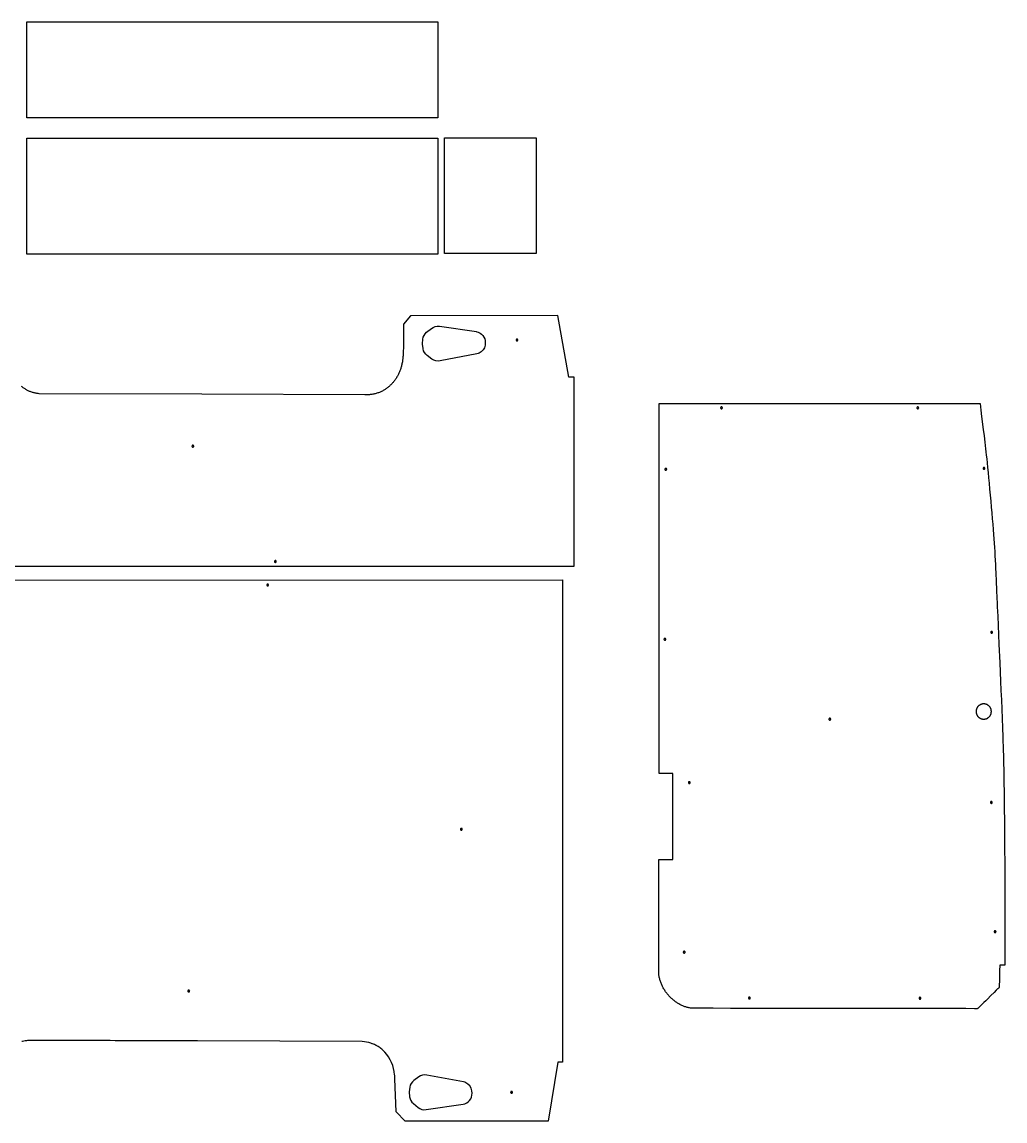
# Model space of a CAD drawing. Extents: x 0 to 7069, y -8139 to 8.
# Drawn here: x 2291 to 4448, y -5107 to -2696 of the extents above; entities that cross this region are included whole.
import ezdxf

# ---------------------------------------------------------------- set-up
doc = ezdxf.new("R2010")
doc.units = 0
doc.layers.add('DEFAULT_LAYER', color=1, linetype='CONTINUOUS')

msp = doc.modelspace()

# ---------------------------------------------------------------- linework, layer by layer
at = {"layer": 'DEFAULT_LAYER'}
for points in [[(2301.8, -2905.6), (2301.8, -2695.6), (3203.8, -2695.6), (3203.8, -2905.6)], [(3203.8, -2950.6), (3203.8, -3204.6), (2301.8, -3204.6), (2301.8, -2950.6)], [(3218.5, -2949.5), (3419.5, -2949.5), (3419.5, -3203.5), (3218.5, -3203.5)], [(3375.3, -3393.2), (3375.3, -3393.4), (3375.3, -3393.6), (3375.4, -3393.8), (3375.5, -3394), (3375.5, -3394.1), (3375.6, -3394.3), (3375.8, -3394.5), (3375.9, -3394.6), (3376, -3394.7), (3376.2, -3394.8), (3376.3, -3394.9), (3376.5, -3395), (3376.7, -3395.1), (3376.9, -3395.1), (3377.1, -3395.2), (3377.3, -3395.2), (3377.5, -3395.2), (3377.7, -3395.1), (3377.9, -3395.1), (3378.1, -3395), (3378.3, -3394.9), (3378.4, -3394.8), (3378.6, -3394.7), (3378.7, -3394.6), (3378.8, -3394.5), (3379, -3394.3), (3379.1, -3394.1), (3379.1, -3394), (3379.2, -3393.8), (3379.3, -3393.6), (3379.3, -3393.4), (3379.3, -3393.2), (3379.3, -3393), (3379.3, -3392.8), (3379.2, -3392.6), (3379.1, -3392.4), (3379.1, -3392.2), (3379, -3392.1), (3378.8, -3391.9), (3378.7, -3391.8), (3378.6, -3391.6), (3378.4, -3391.5), (3378.3, -3391.4), (3378.1, -3391.3), (3377.9, -3391.3), (3377.7, -3391.2), (3377.5, -3391.2), (3377.3, -3391.2), (3377.1, -3391.2), (3376.9, -3391.2), (3376.7, -3391.3), (3376.5, -3391.3), (3376.3, -3391.4), (3376.2, -3391.5), (3376, -3391.6), (3375.9, -3391.8), (3375.8, -3391.9), (3375.6, -3392.1), (3375.5, -3392.2), (3375.5, -3392.4), (3375.4, -3392.6), (3375.3, -3392.8), (3375.3, -3393)], [(3769.4, -4859.2), (3767.8, -4859.3), (3766.1, -4859.3), (3764.4, -4859.3), (3762.7, -4859.3), (3761, -4859.2), (3759.3, -4859), (3757.6, -4858.8), (3755.9, -4858.5), (3754.2, -4858.2), (3752.5, -4857.8), (3750.8, -4857.4), (3749.1, -4857), (3747.4, -4856.5), (3745.7, -4855.9), (3744.1, -4855.3), (3742.4, -4854.7), (3740.7, -4854), (3739.1, -4853.3), (3737.4, -4852.5), (3735.8, -4851.7), (3734.2, -4850.8), (3732.6, -4849.9), (3731, -4849), (3729.4, -4848), (3727.8, -4847), (3726.3, -4846), (3724.8, -4844.9), (3723.2, -4843.7), (3721.8, -4842.6), (3720.3, -4841.4), (3718.8, -4840.2), (3717.4, -4838.9), (3716, -4837.6), (3714.6, -4836.3), (3713.2, -4834.9), (3711.9, -4833.6), (3710.6, -4832.1), (3709.3, -4830.7), (3708.1, -4829.2), (3706.8, -4827.7), (3705.6, -4826.2), (3704.5, -4824.6), (3703.3, -4823.1), (3702.2, -4821.5), (3701.2, -4819.8), (3700.1, -4818.2), (3699.2, -4816.5), (3698.2, -4814.8), (3697.3, -4813.1), (3696.4, -4811.3), (3695.5, -4809.6), (3694.7, -4807.8), (3694, -4806), (3693.2, -4804.2), (3692.6, -4802.4), (3691.9, -4800.5), (3691.3, -4798.6), (3690.8, -4796.8), (3690.3, -4794.9), (3689.8, -4793), (3689.4, -4791), (3689, -4789.1), (3688.7, -4787.1), (3688.5, -4785.2), (3688.1, -4533), (3719.2, -4533), (3719.2, -4344.6), (3688.8, -4344.6), (3688.8, -3532.7), (4393.1, -3532.7), (4394.8, -3546.9), (4396.5, -3561), (4400.1, -3589.3), (4401.8, -3603.5), (4403.5, -3617.6), (4404.3, -3624.7), (4405.1, -3631.8), (4405.9, -3638.9), (4406.6, -3646), (4407.5, -3653.7), (4408.4, -3662.7), (4409.4, -3672.7), (4410.5, -3683.7), (4411.6, -3695.3), (4412.8, -3707.6), (4414, -3720.4), (4415.2, -3733.4), (4416.4, -3746.5), (4417.6, -3759.7), (4418.8, -3772.7), (4419.9, -3785.3), (4420.9, -3797.5), (4421.9, -3809.1), (4422.7, -3819.8), (4423.4, -3829.6), (4424.1, -3838.9), (4424.7, -3848.3), (4425.2, -3857.6), (4425.7, -3866.9), (4426.2, -3876.2), (4426.7, -3885.5), (4427.1, -3894.8), (4427.5, -3904.1), (4428.3, -3922.8), (4429.1, -3941.4), (4429.9, -3960), (4430.4, -3969.3), (4430.8, -3978.7), (4431.7, -3999), (4432.6, -4019.4), (4433.4, -4039.8), (4434.4, -4060.3), (4436.2, -4101.2), (4438.1, -4142), (4438.9, -4162.4), (4439.8, -4182.8), (4440.6, -4203.2), (4441.4, -4223.5), (4442.2, -4243.8), (4442.9, -4264), (4443.2, -4274.1), (4443.5, -4284.1), (4443.8, -4294.2), (4444.1, -4304.2), (4444.3, -4314.3), (4444.5, -4324.3), (4444.8, -4334.3), (4445, -4344.3), (4445.3, -4364.4), (4445.6, -4384.5), (4445.9, -4404.5), (4446.1, -4424.6), (4446.3, -4444.7), (4446.5, -4464.7), (4446.8, -4504.9), (4447, -4545), (4447.2, -4565.1), (4447.3, -4585.1), (4447.5, -4605.2), (4447.7, -4625.3), (4447.7, -4764.6), (4436.2, -4764.6), (4435.9, -4777.2), (4435.6, -4790.9), (4435.3, -4802.3), (4435.2, -4806), (4435.2, -4807.9), (4435.1, -4808.7), (4435.1, -4809.6), (4435, -4810.5), (4435, -4811.4), (4434.9, -4812.2), (4434.8, -4812.6), (4434.8, -4813), (4434.7, -4813.3), (4434.6, -4813.7), (4434.5, -4814), (4434.3, -4814.3), (4434.2, -4814.6), (4434, -4814.8), (4433.8, -4815.1), (4433.6, -4815.3), (4433.4, -4815.5), (4433.1, -4815.7), (4432.6, -4816.1), (4431.6, -4816.8), (4431.1, -4817.2), (4430.6, -4817.6), (4428.4, -4819.8), (4423.6, -4824.7), (4416.8, -4831.5), (4409.2, -4839.2), (4405.3, -4843.1), (4401.5, -4846.9), (4397.9, -4850.4), (4394.6, -4853.6), (4391.8, -4856.3), (4390.6, -4857.4), (4389.6, -4858.3), (4388.7, -4859.1), (4388, -4859.7), (4387.5, -4860.1), (4387.3, -4860.2), (4387.1, -4860.2), (4386.8, -4860.2), (4386.2, -4860.2), (4384.5, -4860.2), (4382.6, -4860.2), (4380.8, -4860.2), (4361.7, -4860.1), (4342.6, -4860), (4304.4, -4859.8), (4266.2, -4859.7), (4227.9, -4859.7), (4189.7, -4859.6), (4151.5, -4859.6), (4075.1, -4859.7), (3998.7, -4859.7), (3960.5, -4859.7), (3922.3, -4859.7), (3884.1, -4859.6), (3845.9, -4859.5), (3807.7, -4859.4)], [(3825.9, -3540.1), (3825.7, -3540.1), (3825.5, -3540.1), (3825.3, -3540.2), (3825.1, -3540.2), (3824.9, -3540.3), (3824.7, -3540.4), (3824.6, -3540.5), (3824.4, -3540.7), (3824.3, -3540.8), (3824.2, -3541), (3824.1, -3541.1), (3824, -3541.3), (3823.9, -3541.5), (3823.9, -3541.7), (3823.9, -3541.9), (3823.9, -3542.1), (3823.9, -3542.3), (3823.9, -3542.5), (3823.9, -3542.7), (3824, -3542.9), (3824.1, -3543), (3824.2, -3543.2), (3824.3, -3543.3), (3824.4, -3543.5), (3824.6, -3543.6), (3824.7, -3543.7), (3824.9, -3543.8), (3825.1, -3543.9), (3825.3, -3544), (3825.5, -3544), (3825.7, -3544.1), (3825.9, -3544.1), (3826.1, -3544.1), (3826.3, -3544), (3826.5, -3544), (3826.6, -3543.9), (3826.8, -3543.8), (3827, -3543.7), (3827.1, -3543.6), (3827.3, -3543.5), (3827.4, -3543.3), (3827.5, -3543.2), (3827.6, -3543), (3827.7, -3542.9), (3827.8, -3542.7), (3827.8, -3542.5), (3827.8, -3542.3), (3827.9, -3542.1), (3827.8, -3541.9), (3827.8, -3541.7), (3827.8, -3541.5), (3827.7, -3541.3), (3827.6, -3541.1), (3827.5, -3541), (3827.4, -3540.8), (3827.3, -3540.7), (3827.1, -3540.5), (3827, -3540.4), (3826.8, -3540.3), (3826.6, -3540.2), (3826.5, -3540.2), (3826.3, -3540.1), (3826.1, -3540.1)], [(4256.4, -3540.1), (4256.2, -3540.1), (4256, -3540.1), (4255.8, -3540.2), (4255.6, -3540.2), (4255.4, -3540.3), (4255.3, -3540.4), (4255.1, -3540.5), (4255, -3540.7), (4254.8, -3540.8), (4254.7, -3541), (4254.6, -3541.1), (4254.5, -3541.3), (4254.5, -3541.5), (4254.4, -3541.7), (4254.4, -3541.9), (4254.4, -3542.1), (4254.4, -3542.3), (4254.4, -3542.5), (4254.5, -3542.7), (4254.5, -3542.9), (4254.6, -3543), (4254.7, -3543.2), (4254.8, -3543.3), (4255, -3543.5), (4255.1, -3543.6), (4255.3, -3543.7), (4255.4, -3543.8), (4255.6, -3543.9), (4255.8, -3544), (4256, -3544), (4256.2, -3544.1), (4256.4, -3544.1), (4256.6, -3544.1), (4256.8, -3544), (4257, -3544), (4257.2, -3543.9), (4257.3, -3543.8), (4257.5, -3543.7), (4257.6, -3543.6), (4257.8, -3543.5), (4257.9, -3543.3), (4258, -3543.2), (4258.1, -3543), (4258.2, -3542.9), (4258.3, -3542.7), (4258.3, -3542.5), (4258.4, -3542.3), (4258.4, -3542.1), (4258.4, -3541.9), (4258.3, -3541.7), (4258.3, -3541.5), (4258.2, -3541.3), (4258.1, -3541.1), (4258, -3541), (4257.9, -3540.8), (4257.8, -3540.7), (4257.6, -3540.5), (4257.5, -3540.4), (4257.3, -3540.3), (4257.2, -3540.2), (4257, -3540.2), (4256.8, -3540.1), (4256.6, -3540.1)], [(2664.3, -3626.2), (2664.3, -3626.4), (2664.3, -3626.6), (2664.4, -3626.8), (2664.5, -3627), (2664.5, -3627.1), (2664.6, -3627.3), (2664.8, -3627.5), (2664.9, -3627.6), (2665, -3627.7), (2665.2, -3627.8), (2665.3, -3627.9), (2665.5, -3628), (2665.7, -3628.1), (2665.9, -3628.1), (2666.1, -3628.2), (2666.3, -3628.2), (2666.5, -3628.2), (2666.7, -3628.1), (2666.9, -3628.1), (2667.1, -3628), (2667.3, -3627.9), (2667.4, -3627.8), (2667.6, -3627.7), (2667.7, -3627.6), (2667.8, -3627.5), (2668, -3627.3), (2668.1, -3627.1), (2668.1, -3627), (2668.2, -3626.8), (2668.3, -3626.6), (2668.3, -3626.4), (2668.3, -3626.2), (2668.3, -3626), (2668.3, -3625.8), (2668.2, -3625.6), (2668.1, -3625.4), (2668.1, -3625.2), (2668, -3625.1), (2667.8, -3624.9), (2667.7, -3624.8), (2667.6, -3624.6), (2667.4, -3624.5), (2667.3, -3624.4), (2667.1, -3624.3), (2666.9, -3624.3), (2666.7, -3624.2), (2666.5, -3624.2), (2666.3, -3624.2), (2666.1, -3624.2), (2665.9, -3624.2), (2665.7, -3624.3), (2665.5, -3624.3), (2665.3, -3624.4), (2665.2, -3624.5), (2665, -3624.6), (2664.9, -3624.8), (2664.8, -3624.9), (2664.6, -3625.1), (2664.5, -3625.2), (2664.5, -3625.4), (2664.4, -3625.6), (2664.3, -3625.8), (2664.3, -3626)], [(3703.7, -3674.8), (3703.5, -3674.8), (3703.3, -3674.8), (3703.1, -3674.9), (3702.9, -3675), (3702.7, -3675), (3702.5, -3675.1), (3702.4, -3675.3), (3702.2, -3675.4), (3702.1, -3675.5), (3702, -3675.7), (3701.9, -3675.8), (3701.8, -3676), (3701.8, -3676.2), (3701.7, -3676.4), (3701.7, -3676.6), (3701.7, -3676.8), (3701.7, -3677), (3701.7, -3677.2), (3701.8, -3677.4), (3701.8, -3677.6), (3701.9, -3677.8), (3702, -3677.9), (3702.1, -3678.1), (3702.2, -3678.2), (3702.4, -3678.3), (3702.5, -3678.5), (3702.7, -3678.6), (3702.9, -3678.6), (3703.1, -3678.7), (3703.3, -3678.8), (3703.5, -3678.8), (3703.7, -3678.8), (3703.9, -3678.8), (3704.1, -3678.8), (3704.3, -3678.7), (3704.4, -3678.6), (3704.6, -3678.6), (3704.8, -3678.5), (3704.9, -3678.3), (3705.1, -3678.2), (3705.2, -3678.1), (3705.3, -3677.9), (3705.4, -3677.8), (3705.5, -3677.6), (3705.6, -3677.4), (3705.6, -3677.2), (3705.7, -3677), (3705.7, -3676.8), (3705.7, -3676.6), (3705.6, -3676.4), (3705.6, -3676.2), (3705.5, -3676), (3705.4, -3675.8), (3705.3, -3675.7), (3705.2, -3675.5), (3705.1, -3675.4), (3704.9, -3675.3), (3704.8, -3675.1), (3704.6, -3675), (3704.4, -3675), (3704.3, -3674.9), (3704.1, -3674.8), (3703.9, -3674.8)], [(4401.6, -3672.8), (4401.4, -3672.9), (4401.2, -3672.9), (4401, -3672.9), (4400.9, -3673), (4400.7, -3673.1), (4400.5, -3673.2), (4400.4, -3673.3), (4400.2, -3673.4), (4400.1, -3673.6), (4400, -3673.7), (4399.9, -3673.9), (4399.8, -3674.1), (4399.7, -3674.3), (4399.7, -3674.4), (4399.6, -3674.6), (4399.6, -3674.8), (4399.6, -3675.1), (4399.7, -3675.3), (4399.7, -3675.4), (4399.8, -3675.6), (4399.9, -3675.8), (4400, -3676), (4400.1, -3676.1), (4400.2, -3676.3), (4400.4, -3676.4), (4400.5, -3676.5), (4400.7, -3676.6), (4400.9, -3676.7), (4401, -3676.8), (4401.2, -3676.8), (4401.4, -3676.8), (4401.6, -3676.8), (4401.8, -3676.8), (4402, -3676.8), (4402.2, -3676.8), (4402.4, -3676.7), (4402.6, -3676.6), (4402.7, -3676.5), (4402.9, -3676.4), (4403, -3676.3), (4403.2, -3676.1), (4403.3, -3676), (4403.4, -3675.8), (4403.5, -3675.6), (4403.5, -3675.4), (4403.6, -3675.3), (4403.6, -3675.1), (4403.6, -3674.8), (4403.6, -3674.6), (4403.6, -3674.4), (4403.5, -3674.3), (4403.5, -3674.1), (4403.4, -3673.9), (4403.3, -3673.7), (4403.2, -3673.6), (4403, -3673.4), (4402.9, -3673.3), (4402.7, -3673.2), (4402.6, -3673.1), (4402.4, -3673), (4402.2, -3672.9), (4402, -3672.9), (4401.8, -3672.9)], [(2845.3, -3879.2), (2845.3, -3879.4), (2845.3, -3879.6), (2845.4, -3879.8), (2845.5, -3880), (2845.5, -3880.1), (2845.6, -3880.3), (2845.8, -3880.5), (2845.9, -3880.6), (2846, -3880.7), (2846.2, -3880.8), (2846.3, -3880.9), (2846.5, -3881), (2846.7, -3881.1), (2846.9, -3881.1), (2847.1, -3881.2), (2847.3, -3881.2), (2847.5, -3881.2), (2847.7, -3881.1), (2847.9, -3881.1), (2848.1, -3881), (2848.3, -3880.9), (2848.4, -3880.8), (2848.6, -3880.7), (2848.7, -3880.6), (2848.8, -3880.5), (2849, -3880.3), (2849.1, -3880.1), (2849.1, -3880), (2849.2, -3879.8), (2849.3, -3879.6), (2849.3, -3879.4), (2849.3, -3879.2), (2849.3, -3879), (2849.3, -3878.8), (2849.2, -3878.6), (2849.1, -3878.4), (2849.1, -3878.2), (2849, -3878.1), (2848.8, -3877.9), (2848.7, -3877.8), (2848.6, -3877.6), (2848.4, -3877.5), (2848.3, -3877.4), (2848.1, -3877.3), (2847.9, -3877.3), (2847.7, -3877.2), (2847.5, -3877.2), (2847.3, -3877.2), (2847.1, -3877.2), (2846.9, -3877.2), (2846.7, -3877.3), (2846.5, -3877.3), (2846.3, -3877.4), (2846.2, -3877.5), (2846, -3877.6), (2845.9, -3877.8), (2845.8, -3877.9), (2845.6, -3878.1), (2845.5, -3878.2), (2845.5, -3878.4), (2845.4, -3878.6), (2845.3, -3878.8), (2845.3, -3879)], [(2828.3, -3930.7), (2828.3, -3930.9), (2828.3, -3931.1), (2828.4, -3931.3), (2828.4, -3931.5), (2828.5, -3931.6), (2828.6, -3931.8), (2828.7, -3931.9), (2828.9, -3932.1), (2829, -3932.2), (2829.2, -3932.3), (2829.3, -3932.4), (2829.5, -3932.5), (2829.7, -3932.6), (2829.9, -3932.6), (2830.1, -3932.7), (2830.3, -3932.7), (2830.5, -3932.7), (2830.7, -3932.6), (2830.9, -3932.6), (2831, -3932.5), (2831.2, -3932.4), (2831.4, -3932.3), (2831.5, -3932.2), (2831.7, -3932.1), (2831.8, -3931.9), (2831.9, -3931.8), (2832, -3931.6), (2832.1, -3931.5), (2832.2, -3931.3), (2832.2, -3931.1), (2832.3, -3930.9), (2832.3, -3930.7), (2832.3, -3930.5), (2832.2, -3930.3), (2832.2, -3930.1), (2832.1, -3929.9), (2832, -3929.7), (2831.9, -3929.6), (2831.8, -3929.4), (2831.7, -3929.3), (2831.5, -3929.1), (2831.4, -3929), (2831.2, -3928.9), (2831, -3928.8), (2830.9, -3928.8), (2830.7, -3928.7), (2830.5, -3928.7), (2830.3, -3928.7), (2830.1, -3928.7), (2829.9, -3928.7), (2829.7, -3928.8), (2829.5, -3928.8), (2829.3, -3928.9), (2829.2, -3929), (2829, -3929.1), (2828.9, -3929.3), (2828.7, -3929.4), (2828.6, -3929.6), (2828.5, -3929.7), (2828.4, -3929.9), (2828.4, -3930.1), (2828.3, -3930.3), (2828.3, -3930.5), (2828.3, -3930.7), (2828.3, -3930.9), (2828.3, -3931.1), (2828.4, -3931.3), (2828.4, -3931.5), (2828.5, -3931.6), (2828.6, -3931.8), (2828.7, -3931.9), (2828.9, -3932.1), (2829, -3932.2), (2829.2, -3932.3), (2829.3, -3932.4), (2829.5, -3932.5), (2829.7, -3932.6), (2829.9, -3932.6), (2830.1, -3932.7), (2830.3, -3932.7), (2830.5, -3932.7), (2830.7, -3932.6), (2830.9, -3932.6), (2831, -3932.5), (2831.2, -3932.4), (2831.4, -3932.3), (2831.5, -3932.2), (2831.7, -3932.1), (2831.8, -3931.9), (2831.9, -3931.8), (2832, -3931.6), (2832.1, -3931.5), (2832.2, -3931.3), (2832.2, -3931.1), (2832.3, -3930.9), (2832.3, -3930.7), (2832.3, -3930.5), (2832.2, -3930.3), (2832.2, -3930.1), (2832.1, -3929.9), (2832, -3929.7), (2831.9, -3929.6), (2831.8, -3929.4), (2831.7, -3929.3), (2831.5, -3929.1), (2831.4, -3929), (2831.2, -3928.9), (2831, -3928.8), (2830.9, -3928.8), (2830.7, -3928.7), (2830.5, -3928.7), (2830.3, -3928.7), (2830.1, -3928.7), (2829.9, -3928.7), (2829.7, -3928.8), (2829.5, -3928.8), (2829.3, -3928.9), (2829.2, -3929), (2829, -3929.1), (2828.9, -3929.3), (2828.7, -3929.4), (2828.6, -3929.6), (2828.5, -3929.7), (2828.4, -3929.9), (2828.4, -3930.1), (2828.3, -3930.3), (2828.3, -3930.5)], [(3701.7, -4047.8), (3701.4, -4047.9), (3701.2, -4047.9), (3701.1, -4047.9), (3700.9, -4048), (3700.7, -4048.1), (3700.5, -4048.2), (3700.4, -4048.3), (3700.2, -4048.4), (3700.1, -4048.6), (3700, -4048.7), (3699.9, -4048.9), (3699.8, -4049.1), (3699.7, -4049.3), (3699.7, -4049.4), (3699.7, -4049.6), (3699.7, -4049.8), (3699.7, -4050.1), (3699.7, -4050.2), (3699.7, -4050.4), (3699.8, -4050.6), (3699.9, -4050.8), (3700, -4051), (3700.1, -4051.1), (3700.2, -4051.3), (3700.4, -4051.4), (3700.5, -4051.5), (3700.7, -4051.6), (3700.9, -4051.7), (3701.1, -4051.8), (3701.2, -4051.8), (3701.4, -4051.8), (3701.7, -4051.8), (3701.9, -4051.8), (3702.1, -4051.8), (3702.2, -4051.8), (3702.4, -4051.7), (3702.6, -4051.6), (3702.8, -4051.5), (3702.9, -4051.4), (3703.1, -4051.3), (3703.2, -4051.1), (3703.3, -4051), (3703.4, -4050.8), (3703.5, -4050.6), (3703.6, -4050.4), (3703.6, -4050.2), (3703.6, -4050.1), (3703.7, -4049.8), (3703.6, -4049.6), (3703.6, -4049.4), (3703.6, -4049.3), (3703.5, -4049.1), (3703.4, -4048.9), (3703.3, -4048.7), (3703.2, -4048.6), (3703.1, -4048.4), (3702.9, -4048.3), (3702.8, -4048.2), (3702.6, -4048.1), (3702.4, -4048), (3702.2, -4047.9), (3702.1, -4047.9), (3701.9, -4047.9)], [(4418.4, -4032.4), (4418.2, -4032.5), (4418, -4032.5), (4417.8, -4032.5), (4417.6, -4032.6), (4417.4, -4032.7), (4417.3, -4032.8), (4417.1, -4032.9), (4417, -4033), (4416.8, -4033.2), (4416.7, -4033.3), (4416.6, -4033.5), (4416.5, -4033.7), (4416.5, -4033.9), (4416.4, -4034), (4416.4, -4034.2), (4416.4, -4034.4), (4416.4, -4034.7), (4416.4, -4034.9), (4416.5, -4035), (4416.5, -4035.2), (4416.6, -4035.4), (4416.7, -4035.6), (4416.8, -4035.7), (4417, -4035.9), (4417.1, -4036), (4417.3, -4036.1), (4417.4, -4036.2), (4417.6, -4036.3), (4417.8, -4036.4), (4418, -4036.4), (4418.2, -4036.4), (4418.4, -4036.4), (4418.6, -4036.4), (4418.8, -4036.4), (4419, -4036.4), (4419.2, -4036.3), (4419.3, -4036.2), (4419.5, -4036.1), (4419.7, -4036), (4419.8, -4035.9), (4419.9, -4035.7), (4420, -4035.6), (4420.1, -4035.4), (4420.2, -4035.2), (4420.3, -4035), (4420.3, -4034.9), (4420.4, -4034.7), (4420.4, -4034.4), (4420.4, -4034.2), (4420.3, -4034), (4420.3, -4033.9), (4420.2, -4033.7), (4420.1, -4033.5), (4420, -4033.3), (4419.9, -4033.2), (4419.8, -4033), (4419.7, -4032.9), (4419.5, -4032.8), (4419.3, -4032.7), (4419.2, -4032.6), (4419, -4032.5), (4418.8, -4032.5), (4418.6, -4032.5)], [(4401.1, -4191.5), (4400.2, -4191.6), (4399.4, -4191.6), (4398.5, -4191.7), (4397.7, -4191.9), (4396.9, -4192.1), (4396.1, -4192.3), (4395.3, -4192.6), (4394.6, -4192.9), (4393.8, -4193.2), (4393.1, -4193.6), (4392.4, -4194), (4391.7, -4194.4), (4391.1, -4194.9), (4390.4, -4195.4), (4389.8, -4195.9), (4389.2, -4196.4), (4388.7, -4197), (4388.2, -4197.6), (4387.7, -4198.3), (4387.2, -4198.9), (4386.8, -4199.6), (4386.4, -4200.3), (4386, -4201), (4385.7, -4201.8), (4385.4, -4202.5), (4385.1, -4203.3), (4384.9, -4204.1), (4384.7, -4204.9), (4384.5, -4205.7), (4384.4, -4206.6), (4384.4, -4207.4), (4384.3, -4208.3), (4384.4, -4209.1), (4384.4, -4210), (4384.5, -4210.8), (4384.7, -4211.7), (4384.9, -4212.5), (4385.1, -4213.3), (4385.4, -4214), (4385.7, -4214.8), (4386, -4215.5), (4386.4, -4216.3), (4386.8, -4217), (4387.2, -4217.6), (4387.7, -4218.3), (4388.2, -4218.9), (4388.7, -4219.5), (4389.2, -4220.1), (4389.8, -4220.7), (4390.4, -4221.2), (4391.1, -4221.7), (4391.7, -4222.2), (4392.4, -4222.6), (4393.1, -4223), (4393.8, -4223.4), (4394.6, -4223.7), (4395.3, -4224), (4396.1, -4224.3), (4396.9, -4224.5), (4397.7, -4224.7), (4398.5, -4224.8), (4399.4, -4224.9), (4400.2, -4225), (4401.1, -4225), (4401.9, -4225), (4402.8, -4224.9), (4403.6, -4224.8), (4404.4, -4224.7), (4405.3, -4224.5), (4406.1, -4224.3), (4406.8, -4224), (4407.6, -4223.7), (4408.3, -4223.4), (4409.1, -4223), (4409.8, -4222.6), (4410.4, -4222.2), (4411.1, -4221.7), (4411.7, -4221.2), (4412.3, -4220.7), (4412.9, -4220.1), (4413.5, -4219.5), (4414, -4218.9), (4414.5, -4218.3), (4415, -4217.6), (4415.4, -4217), (4415.8, -4216.3), (4416.2, -4215.5), (4416.5, -4214.8), (4416.8, -4214), (4417.1, -4213.3), (4417.3, -4212.5), (4417.5, -4211.7), (4417.6, -4210.8), (4417.7, -4210), (4417.8, -4209.1), (4417.8, -4208.3), (4417.8, -4207.4), (4417.7, -4206.6), (4417.6, -4205.7), (4417.5, -4204.9), (4417.3, -4204.1), (4417.1, -4203.3), (4416.8, -4202.5), (4416.5, -4201.8), (4416.2, -4201), (4415.8, -4200.3), (4415.4, -4199.6), (4415, -4198.9), (4414.5, -4198.3), (4414, -4197.6), (4413.5, -4197), (4412.9, -4196.4), (4412.3, -4195.9), (4411.7, -4195.4), (4411.1, -4194.9), (4410.4, -4194.4), (4409.8, -4194), (4409.1, -4193.6), (4408.3, -4193.2), (4407.6, -4192.9), (4406.8, -4192.6), (4406.1, -4192.3), (4405.3, -4192.1), (4404.4, -4191.9), (4403.6, -4191.7), (4402.8, -4191.6), (4401.9, -4191.6), (4401.1, -4191.5), (4400.2, -4191.6), (4399.4, -4191.6), (4398.5, -4191.7), (4397.7, -4191.9), (4396.9, -4192.1), (4396.1, -4192.3), (4395.3, -4192.6), (4394.6, -4192.9), (4393.8, -4193.2), (4393.1, -4193.6), (4392.4, -4194), (4391.7, -4194.4), (4391.1, -4194.9), (4390.4, -4195.4), (4389.8, -4195.9), (4389.2, -4196.4), (4388.7, -4197), (4388.2, -4197.6), (4387.7, -4198.3), (4387.2, -4198.9), (4386.8, -4199.6), (4386.4, -4200.3), (4386, -4201), (4385.7, -4201.8), (4385.4, -4202.5), (4385.1, -4203.3), (4384.9, -4204.1), (4384.7, -4204.9), (4384.5, -4205.7), (4384.4, -4206.6), (4384.4, -4207.4), (4384.3, -4208.3), (4384.4, -4209.1), (4384.4, -4210), (4384.5, -4210.8), (4384.7, -4211.7), (4384.9, -4212.5), (4385.1, -4213.3), (4385.4, -4214), (4385.7, -4214.8), (4386, -4215.5), (4386.4, -4216.3), (4386.8, -4217), (4387.2, -4217.6), (4387.7, -4218.3), (4388.2, -4218.9), (4388.7, -4219.5), (4389.2, -4220.1), (4389.8, -4220.7), (4390.4, -4221.2), (4391.1, -4221.7), (4391.7, -4222.2), (4392.4, -4222.6), (4393.1, -4223), (4393.8, -4223.4), (4394.6, -4223.7), (4395.3, -4224), (4396.1, -4224.3), (4396.9, -4224.5), (4397.7, -4224.7), (4398.5, -4224.8), (4399.4, -4224.9), (4400.2, -4225), (4401.1, -4225), (4401.9, -4225), (4402.8, -4224.9), (4403.6, -4224.8), (4404.4, -4224.7), (4405.3, -4224.5), (4406.1, -4224.3), (4406.8, -4224), (4407.6, -4223.7), (4408.3, -4223.4), (4409.1, -4223), (4409.8, -4222.6), (4410.4, -4222.2), (4411.1, -4221.7), (4411.7, -4221.2), (4412.3, -4220.7), (4412.9, -4220.1), (4413.5, -4219.5), (4414, -4218.9), (4414.5, -4218.3), (4415, -4217.6), (4415.4, -4217), (4415.8, -4216.3), (4416.2, -4215.5), (4416.5, -4214.8), (4416.8, -4214), (4417.1, -4213.3), (4417.3, -4212.5), (4417.5, -4211.7), (4417.6, -4210.8), (4417.7, -4210), (4417.8, -4209.1), (4417.8, -4208.3), (4417.8, -4207.4), (4417.7, -4206.6), (4417.6, -4205.7), (4417.5, -4204.9), (4417.3, -4204.1), (4417.1, -4203.3), (4416.8, -4202.5), (4416.5, -4201.8), (4416.2, -4201), (4415.8, -4200.3), (4415.4, -4199.6), (4415, -4198.9), (4414.5, -4198.3), (4414, -4197.6), (4413.5, -4197), (4412.9, -4196.4), (4412.3, -4195.9), (4411.7, -4195.4), (4411.1, -4194.9), (4410.4, -4194.4), (4409.8, -4194), (4409.1, -4193.6), (4408.3, -4193.2), (4407.6, -4192.9), (4406.8, -4192.6), (4406.1, -4192.3), (4405.3, -4192.1), (4404.4, -4191.9), (4403.6, -4191.7), (4402.8, -4191.6), (4401.9, -4191.6)], [(4063.4, -4223.1), (4063.2, -4223.1), (4063, -4223.1), (4062.8, -4223.2), (4062.6, -4223.2), (4062.4, -4223.3), (4062.3, -4223.4), (4062.1, -4223.5), (4062, -4223.7), (4061.8, -4223.8), (4061.7, -4224), (4061.6, -4224.1), (4061.5, -4224.3), (4061.5, -4224.5), (4061.4, -4224.7), (4061.4, -4224.9), (4061.4, -4225.1), (4061.4, -4225.3), (4061.4, -4225.5), (4061.5, -4225.7), (4061.5, -4225.8), (4061.6, -4226), (4061.7, -4226.2), (4061.8, -4226.3), (4062, -4226.5), (4062.1, -4226.6), (4062.3, -4226.7), (4062.4, -4226.8), (4062.6, -4226.9), (4062.8, -4227), (4063, -4227), (4063.2, -4227.1), (4063.4, -4227.1), (4063.6, -4227.1), (4063.8, -4227), (4064, -4227), (4064.2, -4226.9), (4064.3, -4226.8), (4064.5, -4226.7), (4064.7, -4226.6), (4064.8, -4226.5), (4064.9, -4226.3), (4065.1, -4226.2), (4065.2, -4226), (4065.2, -4225.8), (4065.3, -4225.7), (4065.4, -4225.5), (4065.4, -4225.3), (4065.4, -4225.1), (4065.4, -4224.9), (4065.4, -4224.7), (4065.3, -4224.5), (4065.2, -4224.3), (4065.2, -4224.1), (4065.1, -4224), (4064.9, -4223.8), (4064.8, -4223.7), (4064.7, -4223.5), (4064.5, -4223.4), (4064.3, -4223.3), (4064.2, -4223.2), (4064, -4223.2), (4063.8, -4223.1), (4063.6, -4223.1)], [(3755.2, -4362.1), (3755, -4362.2), (3754.8, -4362.2), (3754.6, -4362.2), (3754.4, -4362.3), (3754.2, -4362.4), (3754, -4362.5), (3753.9, -4362.6), (3753.7, -4362.7), (3753.6, -4362.9), (3753.5, -4363), (3753.4, -4363.2), (3753.3, -4363.4), (3753.2, -4363.6), (3753.2, -4363.7), (3753.2, -4363.9), (3753.2, -4364.1), (3753.2, -4364.4), (3753.2, -4364.6), (3753.2, -4364.7), (3753.3, -4364.9), (3753.4, -4365.1), (3753.5, -4365.3), (3753.6, -4365.4), (3753.7, -4365.6), (3753.9, -4365.7), (3754, -4365.8), (3754.2, -4365.9), (3754.4, -4366), (3754.6, -4366.1), (3754.8, -4366.1), (3755, -4366.1), (3755.2, -4366.1), (3755.4, -4366.1), (3755.6, -4366.1), (3755.8, -4366.1), (3755.9, -4366), (3756.1, -4365.9), (3756.3, -4365.8), (3756.4, -4365.7), (3756.6, -4365.6), (3756.7, -4365.4), (3756.8, -4365.3), (3756.9, -4365.1), (3757, -4364.9), (3757.1, -4364.7), (3757.1, -4364.6), (3757.1, -4364.4), (3757.2, -4364.1), (3757.1, -4363.9), (3757.1, -4363.7), (3757.1, -4363.6), (3757, -4363.4), (3756.9, -4363.2), (3756.8, -4363), (3756.7, -4362.9), (3756.6, -4362.7), (3756.4, -4362.6), (3756.3, -4362.5), (3756.1, -4362.4), (3755.9, -4362.3), (3755.8, -4362.2), (3755.6, -4362.2), (3755.4, -4362.2)], [(4417.8, -4405.8), (4417.6, -4405.8), (4417.4, -4405.8), (4417.2, -4405.9), (4417, -4405.9), (4416.9, -4406), (4416.7, -4406.1), (4416.5, -4406.2), (4416.4, -4406.4), (4416.3, -4406.5), (4416.2, -4406.7), (4416.1, -4406.8), (4416, -4407), (4415.9, -4407.2), (4415.9, -4407.4), (4415.8, -4407.6), (4415.8, -4407.8), (4415.8, -4408), (4415.9, -4408.2), (4415.9, -4408.4), (4416, -4408.6), (4416.1, -4408.7), (4416.2, -4408.9), (4416.3, -4409), (4416.4, -4409.2), (4416.5, -4409.3), (4416.7, -4409.4), (4416.9, -4409.5), (4417, -4409.6), (4417.2, -4409.7), (4417.4, -4409.7), (4417.6, -4409.8), (4417.8, -4409.8), (4418, -4409.8), (4418.2, -4409.7), (4418.4, -4409.7), (4418.6, -4409.6), (4418.8, -4409.5), (4418.9, -4409.4), (4419.1, -4409.3), (4419.2, -4409.2), (4419.4, -4409), (4419.5, -4408.9), (4419.6, -4408.7), (4419.7, -4408.6), (4419.7, -4408.4), (4419.8, -4408.2), (4419.8, -4408), (4419.8, -4407.8), (4419.8, -4407.6), (4419.8, -4407.4), (4419.7, -4407.2), (4419.7, -4407), (4419.6, -4406.8), (4419.5, -4406.7), (4419.4, -4406.5), (4419.2, -4406.4), (4419.1, -4406.2), (4418.9, -4406.1), (4418.8, -4406), (4418.6, -4405.9), (4418.4, -4405.9), (4418.2, -4405.8), (4418, -4405.8)], [(3253.3, -4466.7), (3253.3, -4466.9), (3253.3, -4467.1), (3253.4, -4467.3), (3253.4, -4467.5), (3253.5, -4467.6), (3253.6, -4467.8), (3253.7, -4467.9), (3253.9, -4468.1), (3254, -4468.2), (3254.2, -4468.3), (3254.3, -4468.4), (3254.5, -4468.5), (3254.7, -4468.6), (3254.9, -4468.6), (3255.1, -4468.7), (3255.3, -4468.7), (3255.5, -4468.7), (3255.7, -4468.6), (3255.9, -4468.6), (3256, -4468.5), (3256.2, -4468.4), (3256.4, -4468.3), (3256.5, -4468.2), (3256.7, -4468.1), (3256.8, -4467.9), (3256.9, -4467.8), (3257, -4467.6), (3257.1, -4467.5), (3257.2, -4467.3), (3257.2, -4467.1), (3257.3, -4466.9), (3257.3, -4466.7), (3257.3, -4466.5), (3257.2, -4466.3), (3257.2, -4466.1), (3257.1, -4465.9), (3257, -4465.7), (3256.9, -4465.6), (3256.8, -4465.4), (3256.7, -4465.3), (3256.5, -4465.1), (3256.4, -4465), (3256.2, -4464.9), (3256, -4464.8), (3255.9, -4464.8), (3255.7, -4464.7), (3255.5, -4464.7), (3255.3, -4464.7), (3255.1, -4464.7), (3254.9, -4464.7), (3254.7, -4464.8), (3254.5, -4464.8), (3254.3, -4464.9), (3254.2, -4465), (3254, -4465.1), (3253.9, -4465.3), (3253.7, -4465.4), (3253.6, -4465.6), (3253.5, -4465.7), (3253.4, -4465.9), (3253.4, -4466.1), (3253.3, -4466.3), (3253.3, -4466.5), (3253.3, -4466.7), (3253.3, -4466.9), (3253.3, -4467.1), (3253.4, -4467.3), (3253.4, -4467.5), (3253.5, -4467.6), (3253.6, -4467.8), (3253.7, -4467.9), (3253.9, -4468.1), (3254, -4468.2), (3254.2, -4468.3), (3254.3, -4468.4), (3254.5, -4468.5), (3254.7, -4468.6), (3254.9, -4468.6), (3255.1, -4468.7), (3255.3, -4468.7), (3255.5, -4468.7), (3255.7, -4468.6), (3255.9, -4468.6), (3256, -4468.5), (3256.2, -4468.4), (3256.4, -4468.3), (3256.5, -4468.2), (3256.7, -4468.1), (3256.8, -4467.9), (3256.9, -4467.8), (3257, -4467.6), (3257.1, -4467.5), (3257.2, -4467.3), (3257.2, -4467.1), (3257.3, -4466.9), (3257.3, -4466.7), (3257.3, -4466.5), (3257.2, -4466.3), (3257.2, -4466.1), (3257.1, -4465.9), (3257, -4465.7), (3256.9, -4465.6), (3256.8, -4465.4), (3256.7, -4465.3), (3256.5, -4465.1), (3256.4, -4465), (3256.2, -4464.9), (3256, -4464.8), (3255.9, -4464.8), (3255.7, -4464.7), (3255.5, -4464.7), (3255.3, -4464.7), (3255.1, -4464.7), (3254.9, -4464.7), (3254.7, -4464.8), (3254.5, -4464.8), (3254.3, -4464.9), (3254.2, -4465), (3254, -4465.1), (3253.9, -4465.3), (3253.7, -4465.4), (3253.6, -4465.6), (3253.5, -4465.7), (3253.4, -4465.9), (3253.4, -4466.1), (3253.3, -4466.3), (3253.3, -4466.5)], [(4426, -4689.4), (4425.8, -4689.4), (4425.6, -4689.4), (4425.4, -4689.5), (4425.2, -4689.5), (4425, -4689.6), (4424.9, -4689.7), (4424.7, -4689.8), (4424.6, -4690), (4424.4, -4690.1), (4424.3, -4690.3), (4424.2, -4690.4), (4424.1, -4690.6), (4424.1, -4690.8), (4424, -4691), (4424, -4691.2), (4424, -4691.4), (4424, -4691.6), (4424, -4691.8), (4424.1, -4692), (4424.1, -4692.2), (4424.2, -4692.3), (4424.3, -4692.5), (4424.4, -4692.7), (4424.6, -4692.8), (4424.7, -4692.9), (4424.9, -4693), (4425, -4693.1), (4425.2, -4693.2), (4425.4, -4693.3), (4425.6, -4693.3), (4425.8, -4693.4), (4426, -4693.4), (4426.2, -4693.4), (4426.4, -4693.3), (4426.6, -4693.3), (4426.7, -4693.2), (4426.9, -4693.1), (4427.1, -4693), (4427.2, -4692.9), (4427.4, -4692.8), (4427.5, -4692.7), (4427.6, -4692.5), (4427.7, -4692.3), (4427.8, -4692.2), (4427.9, -4692), (4427.9, -4691.8), (4428, -4691.6), (4428, -4691.4), (4428, -4691.2), (4427.9, -4691), (4427.9, -4690.8), (4427.8, -4690.6), (4427.7, -4690.4), (4427.6, -4690.3), (4427.5, -4690.1), (4427.4, -4690), (4427.2, -4689.8), (4427.1, -4689.7), (4426.9, -4689.6), (4426.7, -4689.5), (4426.6, -4689.5), (4426.4, -4689.4), (4426.2, -4689.4)], [(3744, -4734.2), (3743.8, -4734.3), (3743.6, -4734.3), (3743.4, -4734.3), (3743.2, -4734.4), (3743.1, -4734.5), (3742.9, -4734.6), (3742.7, -4734.7), (3742.6, -4734.8), (3742.5, -4735), (3742.4, -4735.1), (3742.3, -4735.3), (3742.2, -4735.5), (3742.1, -4735.6), (3742.1, -4735.8), (3742, -4736), (3742, -4736.2), (3742, -4736.4), (3742.1, -4736.6), (3742.1, -4736.8), (3742.2, -4737), (3742.3, -4737.2), (3742.4, -4737.4), (3742.5, -4737.5), (3742.6, -4737.7), (3742.7, -4737.8), (3742.9, -4737.9), (3743.1, -4738), (3743.2, -4738.1), (3743.4, -4738.2), (3743.6, -4738.2), (3743.8, -4738.2), (3744, -4738.2), (3744.2, -4738.2), (3744.4, -4738.2), (3744.6, -4738.2), (3744.8, -4738.1), (3745, -4738), (3745.1, -4737.9), (3745.3, -4737.8), (3745.4, -4737.7), (3745.6, -4737.5), (3745.7, -4737.4), (3745.8, -4737.2), (3745.9, -4737), (3745.9, -4736.8), (3746, -4736.6), (3746, -4736.4), (3746, -4736.2), (3746, -4736), (3746, -4735.8), (3745.9, -4735.6), (3745.9, -4735.5), (3745.8, -4735.3), (3745.7, -4735.1), (3745.6, -4735), (3745.4, -4734.8), (3745.3, -4734.7), (3745.1, -4734.6), (3745, -4734.5), (3744.8, -4734.4), (3744.6, -4734.3), (3744.4, -4734.3), (3744.2, -4734.3)], [(2655.3, -4821.7), (2655.3, -4821.9), (2655.3, -4822.1), (2655.4, -4822.3), (2655.4, -4822.5), (2655.5, -4822.6), (2655.6, -4822.8), (2655.7, -4822.9), (2655.9, -4823.1), (2656, -4823.2), (2656.2, -4823.3), (2656.3, -4823.4), (2656.5, -4823.5), (2656.7, -4823.6), (2656.9, -4823.6), (2657.1, -4823.7), (2657.3, -4823.7), (2657.5, -4823.7), (2657.7, -4823.6), (2657.9, -4823.6), (2658, -4823.5), (2658.2, -4823.4), (2658.4, -4823.3), (2658.5, -4823.2), (2658.7, -4823.1), (2658.8, -4822.9), (2658.9, -4822.8), (2659, -4822.6), (2659.1, -4822.5), (2659.2, -4822.3), (2659.2, -4822.1), (2659.3, -4821.9), (2659.3, -4821.7), (2659.3, -4821.5), (2659.2, -4821.3), (2659.2, -4821.1), (2659.1, -4820.9), (2659, -4820.7), (2658.9, -4820.6), (2658.8, -4820.4), (2658.7, -4820.3), (2658.5, -4820.1), (2658.4, -4820), (2658.2, -4819.9), (2658, -4819.8), (2657.9, -4819.8), (2657.7, -4819.7), (2657.5, -4819.7), (2657.3, -4819.7), (2657.1, -4819.7), (2656.9, -4819.7), (2656.7, -4819.8), (2656.5, -4819.8), (2656.3, -4819.9), (2656.2, -4820), (2656, -4820.1), (2655.9, -4820.3), (2655.7, -4820.4), (2655.6, -4820.6), (2655.5, -4820.7), (2655.4, -4820.9), (2655.4, -4821.1), (2655.3, -4821.3), (2655.3, -4821.5), (2655.3, -4821.7), (2655.3, -4821.9), (2655.3, -4822.1), (2655.4, -4822.3), (2655.4, -4822.5), (2655.5, -4822.6), (2655.6, -4822.8), (2655.7, -4822.9), (2655.9, -4823.1), (2656, -4823.2), (2656.2, -4823.3), (2656.3, -4823.4), (2656.5, -4823.5), (2656.7, -4823.6), (2656.9, -4823.6), (2657.1, -4823.7), (2657.3, -4823.7), (2657.5, -4823.7), (2657.7, -4823.6), (2657.9, -4823.6), (2658, -4823.5), (2658.2, -4823.4), (2658.4, -4823.3), (2658.5, -4823.2), (2658.7, -4823.1), (2658.8, -4822.9), (2658.9, -4822.8), (2659, -4822.6), (2659.1, -4822.5), (2659.2, -4822.3), (2659.2, -4822.1), (2659.3, -4821.9), (2659.3, -4821.7), (2659.3, -4821.5), (2659.2, -4821.3), (2659.2, -4821.1), (2659.1, -4820.9), (2659, -4820.7), (2658.9, -4820.6), (2658.8, -4820.4), (2658.7, -4820.3), (2658.5, -4820.1), (2658.4, -4820), (2658.2, -4819.9), (2658, -4819.8), (2657.9, -4819.8), (2657.7, -4819.7), (2657.5, -4819.7), (2657.3, -4819.7), (2657.1, -4819.7), (2656.9, -4819.7), (2656.7, -4819.8), (2656.5, -4819.8), (2656.3, -4819.9), (2656.2, -4820), (2656, -4820.1), (2655.9, -4820.3), (2655.7, -4820.4), (2655.6, -4820.6), (2655.5, -4820.7), (2655.4, -4820.9), (2655.4, -4821.1), (2655.3, -4821.3), (2655.3, -4821.5)], [(3887, -4834.9), (3886.8, -4834.9), (3886.6, -4834.9), (3886.4, -4835), (3886.3, -4835), (3886.1, -4835.1), (3885.9, -4835.2), (3885.8, -4835.3), (3885.6, -4835.5), (3885.5, -4835.6), (3885.4, -4835.8), (3885.3, -4835.9), (3885.2, -4836.1), (3885.1, -4836.3), (3885.1, -4836.5), (3885.1, -4836.7), (3885, -4836.9), (3885.1, -4837.1), (3885.1, -4837.3), (3885.1, -4837.5), (3885.2, -4837.7), (3885.3, -4837.8), (3885.4, -4838), (3885.5, -4838.2), (3885.6, -4838.3), (3885.8, -4838.4), (3885.9, -4838.5), (3886.1, -4838.6), (3886.3, -4838.7), (3886.4, -4838.8), (3886.6, -4838.8), (3886.8, -4838.9), (3887, -4838.9), (3887.2, -4838.9), (3887.4, -4838.8), (3887.6, -4838.8), (3887.8, -4838.7), (3888, -4838.6), (3888.2, -4838.5), (3888.3, -4838.4), (3888.5, -4838.3), (3888.6, -4838.2), (3888.7, -4838), (3888.8, -4837.8), (3888.9, -4837.7), (3889, -4837.5), (3889, -4837.3), (3889, -4837.1), (3889, -4836.9), (3889, -4836.7), (3889, -4836.5), (3889, -4836.3), (3888.9, -4836.1), (3888.8, -4835.9), (3888.7, -4835.8), (3888.6, -4835.6), (3888.5, -4835.5), (3888.3, -4835.3), (3888.2, -4835.2), (3888, -4835.1), (3887.8, -4835), (3887.6, -4835), (3887.4, -4834.9), (3887.2, -4834.9)], [(4261.2, -4835.2), (4261, -4835.2), (4260.8, -4835.3), (4260.6, -4835.3), (4260.4, -4835.4), (4260.2, -4835.5), (4260.1, -4835.6), (4259.9, -4835.7), (4259.8, -4835.8), (4259.6, -4835.9), (4259.5, -4836.1), (4259.4, -4836.3), (4259.3, -4836.4), (4259.3, -4836.6), (4259.2, -4836.8), (4259.2, -4837), (4259.2, -4837.2), (4259.2, -4837.4), (4259.2, -4837.6), (4259.3, -4837.8), (4259.3, -4838), (4259.4, -4838.2), (4259.5, -4838.3), (4259.6, -4838.5), (4259.8, -4838.6), (4259.9, -4838.8), (4260.1, -4838.9), (4260.2, -4839), (4260.4, -4839.1), (4260.6, -4839.1), (4260.8, -4839.2), (4261, -4839.2), (4261.2, -4839.2), (4261.4, -4839.2), (4261.6, -4839.2), (4261.8, -4839.1), (4262, -4839.1), (4262.1, -4839), (4262.3, -4838.9), (4262.4, -4838.8), (4262.6, -4838.6), (4262.7, -4838.5), (4262.8, -4838.3), (4262.9, -4838.2), (4263, -4838), (4263.1, -4837.8), (4263.1, -4837.6), (4263.2, -4837.4), (4263.2, -4837.2), (4263.2, -4837), (4263.1, -4836.8), (4263.1, -4836.6), (4263, -4836.4), (4262.9, -4836.3), (4262.8, -4836.1), (4262.7, -4835.9), (4262.6, -4835.8), (4262.4, -4835.7), (4262.3, -4835.6), (4262.1, -4835.5), (4262, -4835.4), (4261.8, -4835.3), (4261.6, -4835.3), (4261.4, -4835.2)], [(3363.3, -5043.7), (3363.3, -5043.9), (3363.3, -5044.1), (3363.4, -5044.3), (3363.4, -5044.5), (3363.5, -5044.6), (3363.6, -5044.8), (3363.7, -5044.9), (3363.9, -5045.1), (3364, -5045.2), (3364.2, -5045.3), (3364.3, -5045.4), (3364.5, -5045.5), (3364.7, -5045.6), (3364.9, -5045.6), (3365.1, -5045.7), (3365.3, -5045.7), (3365.5, -5045.7), (3365.7, -5045.6), (3365.9, -5045.6), (3366, -5045.5), (3366.2, -5045.4), (3366.4, -5045.3), (3366.5, -5045.2), (3366.7, -5045.1), (3366.8, -5044.9), (3366.9, -5044.8), (3367, -5044.6), (3367.1, -5044.5), (3367.2, -5044.3), (3367.2, -5044.1), (3367.3, -5043.9), (3367.3, -5043.7), (3367.3, -5043.5), (3367.2, -5043.3), (3367.2, -5043.1), (3367.1, -5042.9), (3367, -5042.7), (3366.9, -5042.6), (3366.8, -5042.4), (3366.7, -5042.3), (3366.5, -5042.1), (3366.4, -5042), (3366.2, -5041.9), (3366, -5041.8), (3365.9, -5041.8), (3365.7, -5041.7), (3365.5, -5041.7), (3365.3, -5041.7), (3365.1, -5041.7), (3364.9, -5041.7), (3364.7, -5041.8), (3364.5, -5041.8), (3364.3, -5041.9), (3364.2, -5042), (3364, -5042.1), (3363.9, -5042.3), (3363.7, -5042.4), (3363.6, -5042.6), (3363.5, -5042.7), (3363.4, -5042.9), (3363.4, -5043.1), (3363.3, -5043.3), (3363.3, -5043.5), (3363.3, -5043.7), (3363.3, -5043.9), (3363.3, -5044.1), (3363.4, -5044.3), (3363.4, -5044.5), (3363.5, -5044.6), (3363.6, -5044.8), (3363.7, -5044.9), (3363.9, -5045.1), (3364, -5045.2), (3364.2, -5045.3), (3364.3, -5045.4), (3364.5, -5045.5), (3364.7, -5045.6), (3364.9, -5045.6), (3365.1, -5045.7), (3365.3, -5045.7), (3365.5, -5045.7), (3365.7, -5045.6), (3365.9, -5045.6), (3366, -5045.5), (3366.2, -5045.4), (3366.4, -5045.3), (3366.5, -5045.2), (3366.7, -5045.1), (3366.8, -5044.9), (3366.9, -5044.8), (3367, -5044.6), (3367.1, -5044.5), (3367.2, -5044.3), (3367.2, -5044.1), (3367.3, -5043.9), (3367.3, -5043.7), (3367.3, -5043.5), (3367.2, -5043.3), (3367.2, -5043.1), (3367.1, -5042.9), (3367, -5042.7), (3366.9, -5042.6), (3366.8, -5042.4), (3366.7, -5042.3), (3366.5, -5042.1), (3366.4, -5042), (3366.2, -5041.9), (3366, -5041.8), (3365.9, -5041.8), (3365.7, -5041.7), (3365.5, -5041.7), (3365.3, -5041.7), (3365.1, -5041.7), (3364.9, -5041.7), (3364.7, -5041.8), (3364.5, -5041.8), (3364.3, -5041.9), (3364.2, -5042), (3364, -5042.1), (3363.9, -5042.3), (3363.7, -5042.4), (3363.6, -5042.6), (3363.5, -5042.7), (3363.4, -5042.9), (3363.4, -5043.1), (3363.3, -5043.3), (3363.3, -5043.5)]]:
    msp.add_lwpolyline(points, close=True, dxfattribs=at)
msp.add_lwpolyline([(1077.3, -3889.2), (3502.6, -3889.2), (3502.6, -3474.6), (3490.7, -3474.6), (3467, -3339.7), (3143.9, -3340), (3128.3, -3358.6), (3128.3, -3368.1), (3128.3, -3378.9), (3128.2, -3390), (3128.1, -3400.7), (3128, -3410.1), (3127.9, -3417.4), (3127.9, -3420.1), (3127.8, -3421.9), (3127.8, -3422.5), (3127.7, -3422.8), (3127.7, -3422.9), (3127.7, -3422.9), (3127.7, -3422.7), (3127.6, -3424), (3127.5, -3425.3), (3127.3, -3427.9), (3127, -3430.5), (3126.7, -3433.1), (3126.1, -3438.3), (3125.8, -3440.9), (3125.5, -3443.5), (3125.3, -3443.4), (3125, -3445.3), (3124.6, -3447.1), (3124.2, -3448.9), (3123.7, -3450.7), (3123.3, -3452.5), (3122.7, -3454.3), (3122.2, -3456), (3121.6, -3457.8), (3121, -3459.5), (3120.3, -3461.2), (3119.6, -3462.9), (3118.9, -3464.6), (3118.2, -3466.3), (3117.4, -3467.9), (3116.5, -3469.6), (3115.7, -3471.2), (3114.8, -3472.8), (3113.9, -3474.4), (3113, -3475.9), (3112, -3477.5), (3111, -3479), (3110, -3480.5), (3108.9, -3481.9), (3107.8, -3483.4), (3106.7, -3484.8), (3105.5, -3486.2), (3104.3, -3487.5), (3103.1, -3488.9), (3101.9, -3490.2), (3100.6, -3491.5), (3099.3, -3492.7), (3098, -3493.9), (3096.7, -3495.1), (3095.3, -3496.3), (3093.9, -3497.4), (3092.5, -3498.5), (3091.1, -3499.6), (3089.6, -3500.6), (3088.1, -3501.6), (3086.6, -3502.6), (3085, -3503.5), (3083.5, -3504.4), (3081.9, -3505.2), (3080.2, -3506), (3078.6, -3506.8), (3076.9, -3507.6), (3075.3, -3508.3), (3073.5, -3508.9), (3071.8, -3509.5), (3070.1, -3510.1), (3068.3, -3510.6), (3066.5, -3511.1), (3064.7, -3511.6), (3062.9, -3512), (3061, -3512.3), (3059.1, -3512.6), (3057.2, -3512.9), (3055.3, -3513.1), (3053.4, -3513.3), (3051.4, -3513.4), (3049.5, -3513.5), (3047.5, -3513.5), (3045.5, -3513.5), (3043.5, -3513.4), (2686.3, -3512.2), (2329.1, -3511), (2328.9, -3511), (2327.2, -3510.9), (2325.6, -3510.7), (2323.9, -3510.4), (2322.3, -3510.1), (2320.6, -3509.8), (2319, -3509.5), (2317.4, -3509.1), (2315.9, -3508.6), (2314.3, -3508.1), (2312.8, -3507.6), (2311.2, -3507.1), (2309.7, -3506.5), (2308.2, -3505.9), (2306.7, -3505.2), (2305.3, -3504.5), (2303.8, -3503.8), (2302.4, -3503.1), (2301, -3502.3), (2299.6, -3501.5), (2298.2, -3500.7), (2296.9, -3499.8), (2295.5, -3498.9), (2294.2, -3498), (2292.9, -3497), (2291.6, -3496), (2290.4, -3495)], dxfattribs=at)
for points in [[(3307.7, -3399, -0.250514), (3298.9, -3419.3, -0.116283), (3289.1, -3423.8), (3208.9, -3439.1, -0.20966), (3190.8, -3435), (3180.2, -3427.1, -0.193163), (3171.3, -3412.5, -0.020546), (3171.2, -3412.2), (3170.3, -3402.2, -0.037985), (3170.2, -3401.7), (3170.8, -3391.7, -0.013982), (3170.8, -3391.5, -0.194637), (3179.1, -3376.4), (3189.4, -3368.1, -0.20966), (3207.2, -3363.2), (3288.1, -3374.9), (3288.1, -3375, -0.376786)], [(3278.6, -5045.9, 0.250514), (3269.7, -5025.6, 0.116283), (3260, -5021), (3179.7, -5005.8, 0.20966), (3161.7, -5009.9), (3151.1, -5017.8, 0.193163), (3142.1, -5032.4, 0.020546), (3142.1, -5032.7), (3141.1, -5042.7, 0.037985), (3141.1, -5043.1), (3141.6, -5053.2, 0.013982), (3141.6, -5053.4, 0.194637), (3150, -5068.5), (3160.2, -5076.8, 0.20966), (3178, -5081.7), (3258.9, -5069.9), (3259, -5069.9, 0.376786)]]:
    msp.add_lwpolyline(points, format="xyb", close=True, dxfattribs=at)
msp.add_lwpolyline([(1052.1, -3920.1), (3477.1, -3919.7), (3477.1, -4977.5), (3466.8, -4977.9), (3446, -5106.7), (3132.2, -5106.7), (3112.1, -5086.6), (3109.3, -5014.3), (3109.3, -5013.3), (3109.2, -5011.5, -0.004443), (3109.1, -5008.7, 0.0114), (3108.9, -5005, 0.171204), (3087.2, -4955.3, 0.026836), (3081.6, -4949.9), (3080.6, -4949), (3078.8, -4947.5), (3076.9, -4946.1), (3075, -4944.8), (3073, -4943.5), (3071.1, -4942.3), (3069.9, -4941.7), (3069, -4941.2), (3068.2, -4940.7), (3066.9, -4940.1), (3064.8, -4939.1), (3062.7, -4938.1), (3060.5, -4937.2), (3059.8, -4937), (3058.3, -4936.4), (3056.6, -4935.9, 0.066126), (3038, -4932.5), (2676.6, -4931.1, 0.000048), (2495.9, -4930.4), (2495.9, -4930.4, -0.000149), (2315.2, -4929.7), (2312.5, -4929.7), (2311.8, -4929.8), (2309.7, -4929.8), (2309, -4929.9), (2306.9, -4930), (2306.3, -4930.1), (2304.1, -4930.2), (2303.7, -4930.3), (2301.2, -4930.6), (2301.1, -4930.6), (2298.4, -4931), (2295.6, -4931.4), (2292.9, -4932), (2291.1, -4932.4)], format="xyb", dxfattribs=at)

doc.saveas('drawing.dxf')
